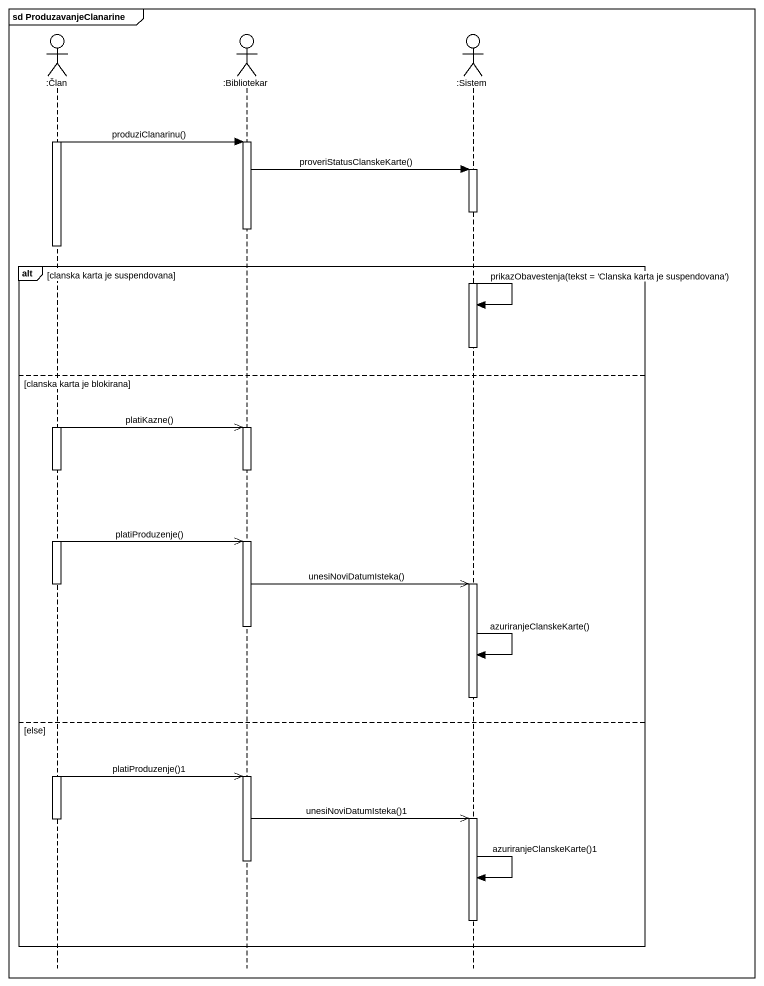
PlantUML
@startuml
mainframe sd ProduzavanjeClanarine
hide footbox
actor ":Član" as Član
actor ":Bibliotekar" as Bibliotekar
actor ":Sistem" as Sistem

activate Član
Član -> Bibliotekar : produziClanarinu()
activate Bibliotekar
Bibliotekar -> Sistem : proveriStatusClanskeKarte()
activate Sistem
deactivate Bibliotekar
deactivate Član
alt clanska karta je suspendovana
  Sistem -> Sistem : prikazObavestenja(tekst = 'Clanska karta je suspendovana')
  deactivate Sistem
else clanska karta je blokirana
  activate Član
  Član ->> Bibliotekar : platiKazne()
  activate Bibliotekar
  deactivate Bibliotekar
  Član ->> Bibliotekar : platiProduzenje()
  activate Bibliotekar
  Bibliotekar ->> Sistem : unesiNoviDatumIsteka()
  activate Sistem
  deactivate Član
  deactivate Bibliotekar
  Sistem -> Sistem : azuriranjeClanskeKarte()
  deactivate Sistem
else else
  activate Član
  Član ->> Bibliotekar : platiProduzenje()1
  activate Bibliotekar
  Bibliotekar ->> Sistem : unesiNoviDatumIsteka()1
  activate Sistem
  deactivate Član
  deactivate Bibliotekar
  Sistem -> Sistem : azuriranjeClanskeKarte()1
  deactivate Sistem
end
@enduml
